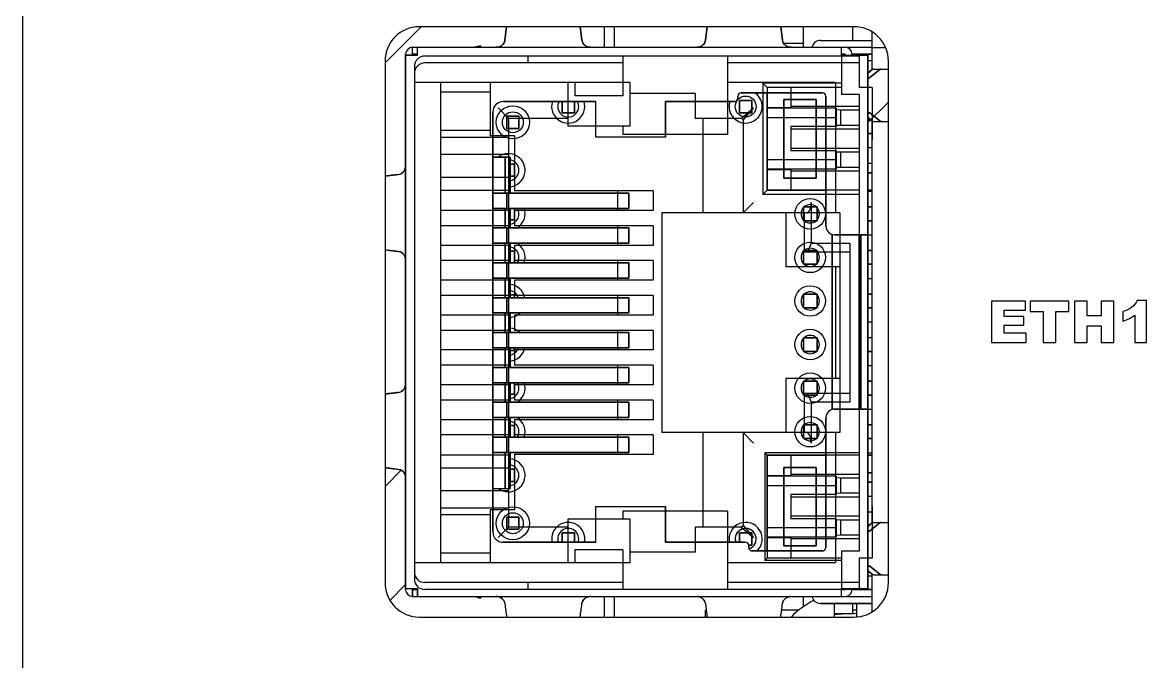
# Model space of a CAD drawing. Header units: inches. Extents: x 0 to 81, y 0 to 130.
# Drawn here: x -0.25 to 32.49, y 31.6 to 50.23 of the extents above; entities that cross this region are included whole.
import ezdxf

# ---------------------------------------------------------------- set-up
doc = ezdxf.new("R2010")
doc.units = ezdxf.units.IN
doc.header["$LTSCALE"] = 1.21
doc.header["$MEASUREMENT"] = 0
doc.layers.get('0').update_dxf_attribs({"linetype": 'CONTINUOUS'})

msp = doc.modelspace()

# ---------------------------------------------------------------- linework, layer by layer
at = {"linetype": 'Continuous'}
for p, q in [((-0.25, 117.3), (-0.25, 15)), ((10.312, 49.051), (11.363, 50.102)), ((23.974, 50.102), (11.312, 50.102)), ((13.804, 49.706), (13.853, 50.103)), ((13.853, 50.103), (13.804, 49.706)), ((15.997, 50.103), (16.046, 49.706)), ((16.046, 49.706), (15.997, 50.103)), ((16.7, 49.502), (16.7, 50.102)), ((17, 49.502), (17, 50.102)), ((19.646, 49.706), (19.695, 50.103)), ((19.695, 50.103), (19.646, 49.706)), ((21.839, 50.103), (21.888, 49.706)), ((21.888, 49.706), (21.839, 50.103)), ((22.5, 49.502), (22.5, 50.102)), ((23.94, 49.705), (23.94, 50.102)), ((24.5, 48.852), (24.5, 49.942)), ((11.115, 49.273), (11.115, 49.502)), ((11.115, 49.273), (11.115, 49.502)), ((11.115, 49.502), (23.713, 49.502)), ((11.115, 49.502), (23.713, 49.502)), ((11.262, 49.273), (11.262, 49.502)), ((11.262, 49.273), (11.262, 49.502)), ((13.09, 49.548), (12.918, 49.502)), ((12.918, 49.502), (13.09, 49.548)), ((13.09, 49.548), (13.102, 49.502)), ((13.102, 49.502), (13.09, 49.548)), ((13.747, 49.586), (13.781, 49.632)), ((13.781, 49.632), (13.747, 49.586)), ((13.788, 49.646), (13.804, 49.706)), ((13.804, 49.706), (13.788, 49.646)), ((16.046, 49.706), (16.062, 49.647)), ((16.103, 49.586), (16.069, 49.632)), ((16.07, 49.632), (16.103, 49.586)), ((19.589, 49.586), (19.623, 49.632)), ((19.623, 49.632), (19.589, 49.586)), ((19.63, 49.646), (19.646, 49.706)), ((19.646, 49.706), (19.63, 49.646)), ((21.888, 49.706), (21.904, 49.647)), ((21.945, 49.586), (21.911, 49.632)), ((21.912, 49.632), (21.945, 49.586)), ((22.5, 49.61), (21.928, 49.61)), ((22.997, 49.705), (24.5, 49.705)), ((22.997, 49.705), (24.5, 49.705)), ((23.612, 49.273), (23.612, 49.502)), ((23.612, 49.273), (23.612, 49.502)), ((23.759, 49.502), (24.5, 49.502)), ((23.759, 49.502), (24.5, 49.502)), ((24.5, 49.5), (24.88, 49.5)), ((10.912, 49.299), (10.912, 33.703)), ((10.912, 33.703), (10.912, 49.299)), ((11.262, 49.273), (10.912, 49.273)), ((10.912, 49.273), (11.262, 49.273)), ((11.262, 49.299), (11.115, 49.299)), ((11.115, 49.299), (11.262, 49.299)), ((11.222, 49.273), (11.224, 49.299)), ((11.224, 49.299), (11.222, 49.273)), ((11.23, 49.286), (11.222, 49.273)), ((24.119, 49.249), (11.47, 49.249)), ((14.467, 49.249), (14.467, 49.046)), ((17.236, 49.249), (17.236, 48.093)), ((20.284, 49.249), (20.284, 46.963)), ((23.611, 49.249), (23.611, 48.131)), ((23.713, 49.299), (23.612, 49.299)), ((23.612, 49.299), (23.713, 49.299)), ((23.612, 49.273), (24.374, 49.273)), ((23.612, 49.273), (24.374, 49.273)), ((23.713, 49.299), (23.713, 49.273)), ((23.713, 49.273), (23.713, 49.299)), ((23.917, 49.299), (23.917, 49.273)), ((23.917, 49.273), (23.917, 49.299)), ((24.5, 49.299), (23.917, 49.299)), ((23.917, 49.299), (24.5, 49.299)), ((23.94, 49.273), (23.94, 49.299)), ((24.119, 49.249), (24.119, 48.334)), ((24.374, 49.273), (24.374, 33.729)), ((24.374, 33.729), (24.374, 49.273)), ((10.312, 49.102), (10.312, 33.9)), ((11.165, 48.944), (11.165, 34.009)), ((17.236, 49.046), (11.47, 49.046)), ((24.119, 49.046), (20.284, 49.046)), ((24.5, 49.11), (24.374, 49.11)), ((24.504, 48.852), (24.374, 48.75)), ((24.374, 48.75), (24.504, 48.852)), ((24.728, 48.852), (24.432, 48.621)), ((24.432, 48.621), (24.728, 48.852)), ((24.545, 48.867), (24.96, 48.867)), ((24.545, 48.867), (24.96, 48.867)), ((24.974, 33.9), (24.974, 49.102)), ((17.439, 48.474), (11.165, 48.474)), ((11.927, 48.474), (11.927, 34.479)), ((13.375, 48.474), (13.375, 46.925)), ((15.635, 48.474), (15.635, 47.204)), ((15.839, 48.474), (15.839, 48.093)), ((17.439, 48.474), (17.439, 47.204)), ((23.433, 48.474), (20.284, 48.474)), ((21.321, 48.462), (21.321, 45.211)), ((21.321, 48.462), (21.448, 48.335)), ((23.611, 48.462), (21.321, 48.462)), ((23.433, 48.474), (23.433, 44.677)), ((24.381, 48.637), (24.377, 48.651)), ((24.393, 48.62), (24.381, 48.637)), ((24.393, 48.621), (24.432, 48.621)), ((24.406, 48.614), (24.393, 48.62)), ((24.393, 48.62), (24.406, 48.614)), ((24.412, 48.613), (24.406, 48.614)), ((24.406, 48.614), (24.412, 48.613)), ((24.432, 48.621), (24.412, 48.613)), ((24.412, 48.613), (24.419, 48.614)), ((24.419, 48.614), (24.432, 48.621)), ((13.375, 48.195), (11.927, 48.195)), ((19.344, 48.157), (17.439, 48.157)), ((19.344, 48.157), (19.344, 47.433)), ((23.055, 48.175), (20.689, 48.175)), ((20.689, 48.175), (23.055, 48.175)), ((21.448, 48.335), (21.448, 45.338)), ((23.611, 48.335), (21.448, 48.335)), ((21.448, 48.175), (21.448, 45.336)), ((21.448, 45.336), (21.448, 48.175)), ((22.134, 48.335), (22.134, 47.74)), ((24.5, 48.334), (24.119, 48.334)), ((24.5, 48.334), (24.5, 46.81)), ((16.449, 47.921), (13.752, 47.921)), ((13.752, 47.921), (16.449, 47.921)), ((15.47, 47.921), (15.47, 47.598)), ((15.47, 47.598), (15.47, 47.921)), ((15.826, 47.921), (15.826, 47.598)), ((15.826, 47.598), (15.826, 47.921)), ((17.236, 48.093), (15.839, 48.093)), ((16.449, 46.883), (16.449, 47.921)), ((16.449, 46.883), (16.449, 47.921)), ((18.481, 47.921), (18.481, 46.883)), ((18.481, 46.883), (18.481, 47.921)), ((20.489, 47.921), (18.481, 47.921)), ((18.481, 47.921), (20.489, 47.921)), ((20.589, 48.075), (20.589, 48.021)), ((20.589, 48.021), (20.589, 48.075)), ((20.639, 47.953), (20.639, 47.598)), ((20.639, 47.598), (20.639, 47.953)), ((20.995, 47.953), (20.639, 47.953)), ((20.639, 47.953), (20.995, 47.953)), ((20.995, 47.953), (20.995, 47.598)), ((20.995, 47.598), (20.995, 47.953)), ((21.928, 47.979), (21.928, 45.693)), ((21.928, 45.693), (21.928, 47.979)), ((22.868, 47.979), (21.928, 47.979)), ((21.928, 47.979), (22.868, 47.979)), ((22.868, 47.979), (22.868, 45.693)), ((22.868, 45.693), (22.868, 47.979)), ((23.155, 48.075), (23.155, 44.295)), ((23.155, 44.295), (23.155, 48.075)), ((24.119, 48.131), (23.611, 48.131)), ((24.119, 48.131), (24.119, 34.822)), ((24.374, 47.307), (24.974, 47.907)), ((13.452, 47.621), (13.452, 35.381)), ((13.452, 35.381), (13.452, 47.621)), ((13.603, 47.737), (13.908, 47.433)), ((13.908, 47.433), (13.603, 47.737)), ((13.857, 47.496), (13.857, 47.141)), ((13.857, 47.141), (13.857, 47.496)), ((14.213, 47.496), (13.857, 47.496)), ((13.857, 47.496), (14.213, 47.496)), ((14.213, 47.496), (14.213, 47.141)), ((14.213, 47.141), (14.213, 47.496)), ((15.826, 47.598), (15.47, 47.598)), ((15.47, 47.598), (15.826, 47.598)), ((20.995, 47.598), (20.639, 47.598)), ((20.639, 47.598), (20.995, 47.598)), ((20.69, 47.433), (21.046, 47.737)), ((20.741, 47.382), (21.046, 47.737)), ((20.741, 47.382), (21.046, 47.737)), ((22.134, 47.74), (21.448, 47.74)), ((23.455, 47.726), (21.448, 47.726)), ((24.119, 47.776), (22.134, 47.776)), ((23.455, 47.726), (23.455, 47.191)), ((23.582, 47.671), (23.455, 47.676)), ((23.582, 47.671), (23.582, 47.226)), ((24.119, 47.671), (23.582, 47.671)), ((24.379, 47.566), (24.377, 47.559)), ((24.393, 47.59), (24.379, 47.569)), ((24.393, 47.59), (24.406, 47.596)), ((24.406, 47.596), (24.393, 47.59)), ((24.432, 47.589), (24.393, 47.589)), ((24.406, 47.596), (24.412, 47.597)), ((24.412, 47.597), (24.406, 47.596)), ((24.412, 47.597), (24.419, 47.596)), ((24.432, 47.589), (24.412, 47.597)), ((24.419, 47.596), (24.432, 47.589)), ((24.432, 47.589), (24.728, 47.358)), ((24.728, 47.358), (24.432, 47.589)), ((13.908, 47.433), (13.908, 35.52)), ((15.635, 47.433), (13.908, 47.433)), ((17.439, 47.204), (15.635, 47.204)), ((17.236, 47.204), (17.236, 46.963)), ((20.69, 47.433), (19.344, 47.433)), ((19.572, 47.433), (19.572, 44.677)), ((20.739, 47.395), (20.734, 47.407)), ((20.741, 47.382), (20.741, 44.677)), ((23.455, 47.449), (21.448, 47.449)), ((22.134, 47.191), (22.134, 46.482)), ((23.455, 47.191), (22.134, 47.191)), ((23.582, 47.226), (23.455, 47.222)), ((24.119, 47.226), (23.582, 47.226)), ((24.374, 47.46), (24.504, 47.358)), ((24.504, 47.358), (24.374, 47.46)), ((24.374, 47.393), (24.46, 47.393)), ((24.462, 47.391), (24.374, 47.391)), ((24.5, 35.644), (24.5, 47.343)), ((24.545, 47.343), (24.96, 47.343)), ((24.545, 47.343), (24.96, 47.343)), ((13.375, 47.075), (11.927, 47.075)), ((13.908, 46.876), (11.927, 46.876)), ((14.086, 46.925), (13.375, 46.925)), ((14.213, 47.141), (13.857, 47.141)), ((13.857, 47.141), (14.213, 47.141)), ((14.086, 46.925), (14.086, 45.318)), ((18.481, 46.883), (16.449, 46.883)), ((18.481, 46.883), (16.449, 46.883)), ((20.284, 46.963), (17.236, 46.963)), ((24.119, 47.116), (22.134, 47.116)), ((24.5, 46.991), (24.374, 46.991)), ((24.374, 46.991), (24.5, 46.991)), ((24.119, 46.557), (22.134, 46.557)), ((24.5, 46.57), (24.374, 46.57)), ((13.908, 46.379), (11.927, 46.379)), ((13.959, 46.302), (13.452, 46.302)), ((13.452, 46.302), (13.959, 46.302)), ((13.812, 46.302), (13.812, 45.255)), ((13.812, 45.255), (13.812, 46.302)), ((13.959, 46.302), (13.959, 45.255)), ((13.959, 45.255), (13.959, 46.302)), ((23.455, 46.224), (21.448, 46.224)), ((23.455, 46.482), (22.134, 46.482)), ((23.455, 46.482), (23.455, 45.947)), ((23.582, 46.446), (23.455, 46.451)), ((23.582, 46.446), (23.582, 46.002)), ((24.119, 46.446), (23.582, 46.446)), ((10.782, 45.821), (10.828, 45.854)), ((10.828, 45.854), (10.782, 45.82)), ((14.086, 46.099), (13.959, 46.099)), ((13.959, 46.099), (14.086, 46.099)), ((14.086, 46.099), (14.086, 45.744)), ((14.086, 45.744), (14.086, 46.099)), ((23.455, 45.947), (21.448, 45.947)), ((22.134, 45.932), (21.448, 45.932)), ((22.134, 45.932), (22.134, 45.338)), ((24.119, 45.897), (22.134, 45.897)), ((23.582, 46.002), (23.455, 45.997)), ((24.119, 46.002), (23.582, 46.002)), ((24.374, 46.123), (24.5, 46.123)), ((24.5, 46.121), (24.374, 46.121)), ((24.5, 45.844), (24.374, 45.844)), ((24.374, 45.844), (24.5, 45.844)), ((10.305, 45.748), (10.708, 45.797)), ((10.708, 45.797), (10.767, 45.813)), ((13.908, 45.713), (11.927, 45.713)), ((14.086, 45.744), (13.959, 45.744)), ((13.959, 45.744), (14.086, 45.744)), ((22.868, 45.693), (21.928, 45.693)), ((21.928, 45.693), (22.868, 45.693)), ((13.908, 45.332), (11.927, 45.332)), ((13.857, 45.255), (13.452, 45.255)), ((13.452, 45.255), (17.415, 45.255)), ((13.857, 45.255), (13.857, 44.81)), ((13.857, 44.81), (13.857, 45.255)), ((17.415, 45.255), (13.86, 45.255)), ((18.125, 45.318), (14.086, 45.318)), ((17.083, 45.318), (17.083, 44.747)), ((17.415, 45.255), (17.415, 44.81)), ((17.415, 44.81), (17.415, 45.255)), ((18.125, 45.318), (18.125, 44.747)), ((21.448, 45.338), (21.321, 45.211)), ((24.119, 45.211), (21.321, 45.211)), ((24.119, 45.338), (21.448, 45.338)), ((23.155, 45.336), (21.448, 45.336)), ((21.448, 45.336), (23.155, 45.336)), ((24.5, 45.336), (24.374, 45.336)), ((24.374, 45.336), (24.5, 45.336)), ((24.5, 45.3), (24.374, 45.3)), ((21.046, 44.982), (20.741, 44.677)), ((20.741, 44.677), (21.046, 44.982)), ((22.724, 44.982), (22.724, 43.788)), ((13.908, 44.747), (11.927, 44.747)), ((13.857, 44.81), (13.452, 44.81)), ((13.452, 44.81), (17.415, 44.81)), ((13.812, 44.81), (13.812, 44.239)), ((13.812, 44.239), (13.812, 44.81)), ((17.415, 44.81), (13.86, 44.81)), ((13.959, 44.81), (13.959, 44.239)), ((13.959, 44.239), (13.959, 44.81)), ((14.086, 44.81), (14.086, 44.474)), ((14.086, 44.474), (14.086, 44.81)), ((14.086, 44.747), (14.086, 44.302)), ((18.125, 44.747), (14.086, 44.747)), ((18.379, 44.677), (18.379, 38.276)), ((23.56, 44.677), (18.379, 44.677)), ((21.985, 44.677), (21.985, 43.102)), ((22.497, 44.851), (22.497, 44.451)), ((22.497, 44.451), (22.497, 44.851)), ((22.897, 44.851), (22.497, 44.851)), ((22.497, 44.851), (22.897, 44.851)), ((22.519, 44.677), (22.519, 43.534)), ((22.897, 44.851), (22.897, 44.451)), ((22.897, 44.451), (22.897, 44.851)), ((23.56, 44.677), (23.56, 38.276)), ((24.374, 44.853), (24.5, 44.853)), ((24.5, 44.851), (24.374, 44.851)), ((13.908, 44.302), (11.927, 44.302)), ((13.857, 44.239), (13.452, 44.239)), ((13.452, 44.239), (17.415, 44.239)), ((13.857, 44.239), (13.857, 43.794)), ((13.857, 43.794), (13.857, 44.239)), ((17.415, 44.239), (13.86, 44.239)), ((14.086, 44.474), (13.959, 44.474)), ((13.959, 44.474), (14.086, 44.474)), ((18.125, 44.302), (14.086, 44.302)), ((17.083, 44.302), (17.083, 43.731)), ((17.415, 44.239), (17.415, 43.794)), ((17.415, 43.794), (17.415, 44.239)), ((18.125, 44.302), (18.125, 43.731)), ((22.897, 44.451), (22.497, 44.451)), ((22.497, 44.451), (22.897, 44.451)), ((24.5, 44.451), (24.374, 44.451)), ((24.374, 44.451), (24.5, 44.451)), ((23.332, 44.053), (23.332, 38.949)), ((23.332, 38.949), (23.332, 44.053)), ((24.374, 44.041), (23.409, 44.041)), ((23.409, 44.041), (24.374, 44.041)), ((24.119, 44.041), (24.119, 38.961)), ((24.119, 38.961), (24.119, 44.041)), ((24.171, 44.03), (24.119, 44.03)), ((24.171, 44.041), (24.171, 38.961)), ((24.171, 38.961), (24.171, 44.041)), ((24.5, 44.03), (24.374, 44.03)), ((10.708, 43.555), (10.305, 43.604)), ((10.767, 43.539), (10.708, 43.555)), ((10.708, 43.555), (10.767, 43.539)), ((13.908, 43.731), (11.927, 43.731)), ((13.857, 43.794), (13.452, 43.794)), ((13.452, 43.794), (17.415, 43.794)), ((13.812, 43.794), (13.812, 43.223)), ((13.812, 43.223), (13.812, 43.794)), ((17.415, 43.794), (13.86, 43.794)), ((13.959, 43.794), (13.959, 43.223)), ((13.959, 43.223), (13.959, 43.794)), ((14.086, 43.559), (13.959, 43.559)), ((13.959, 43.559), (14.086, 43.559)), ((14.086, 43.731), (14.086, 43.286)), ((18.125, 43.731), (14.086, 43.731)), ((14.086, 43.559), (14.086, 43.223)), ((14.086, 43.223), (14.086, 43.559)), ((22.497, 43.581), (22.497, 43.181)), ((22.497, 43.181), (22.497, 43.581)), ((22.897, 43.581), (22.497, 43.581)), ((22.497, 43.581), (22.897, 43.581)), ((22.724, 43.788), (22.621, 43.534)), ((23.852, 43.788), (22.724, 43.788)), ((22.897, 43.581), (22.897, 43.181)), ((22.897, 43.181), (22.897, 43.581)), ((23.852, 43.788), (23.852, 39.165)), ((24.119, 43.583), (24.171, 43.583)), ((24.171, 43.581), (24.119, 43.581)), ((24.374, 43.583), (24.5, 43.583)), ((24.5, 43.581), (24.374, 43.581)), ((10.828, 43.498), (10.781, 43.532)), ((10.782, 43.532), (10.828, 43.498)), ((13.908, 43.286), (11.927, 43.286)), ((13.857, 43.223), (13.452, 43.223)), ((13.452, 43.223), (17.415, 43.223)), ((13.857, 43.223), (13.857, 42.778)), ((13.857, 42.778), (13.857, 43.223)), ((17.415, 43.223), (13.86, 43.223)), ((18.125, 43.286), (14.086, 43.286)), ((17.083, 43.286), (17.083, 42.715)), ((17.415, 43.223), (17.415, 42.778)), ((17.415, 42.778), (17.415, 43.223)), ((18.125, 43.286), (18.125, 42.715)), ((23.852, 43.534), (22.519, 43.534)), ((23.56, 43.102), (21.985, 43.102)), ((22.897, 43.181), (22.497, 43.181)), ((22.497, 43.181), (22.897, 43.181)), ((23.433, 43.102), (23.433, 39.851)), ((24.171, 43.181), (24.119, 43.181)), ((24.119, 43.181), (24.171, 43.181)), ((24.5, 43.181), (24.374, 43.181)), ((24.374, 43.181), (24.5, 43.181)), ((13.908, 42.715), (11.927, 42.715)), ((13.857, 42.778), (13.452, 42.778)), ((13.452, 42.778), (17.415, 42.778)), ((13.812, 42.778), (13.812, 42.207)), ((13.812, 42.207), (13.812, 42.778)), ((17.415, 42.778), (13.86, 42.778)), ((13.959, 42.778), (13.959, 42.207)), ((13.959, 42.207), (13.959, 42.778)), ((14.086, 42.715), (14.086, 42.27)), ((18.125, 42.715), (14.086, 42.715)), ((24.171, 42.76), (24.119, 42.76)), ((24.5, 42.76), (24.374, 42.76)), ((13.908, 42.27), (11.927, 42.27)), ((14.086, 42.289), (13.959, 42.289)), ((13.959, 42.289), (14.086, 42.289)), ((14.086, 42.289), (14.086, 42.207)), ((14.086, 42.207), (14.086, 42.289)), ((18.125, 42.27), (14.086, 42.27)), ((17.083, 42.27), (17.083, 41.699)), ((18.125, 42.27), (18.125, 41.699)), ((22.497, 42.311), (22.497, 41.911)), ((22.497, 41.911), (22.497, 42.311)), ((22.897, 42.311), (22.497, 42.311)), ((22.497, 42.311), (22.897, 42.311)), ((22.897, 42.311), (22.897, 41.911)), ((22.897, 41.911), (22.897, 42.311)), ((24.119, 42.313), (24.171, 42.313)), ((24.171, 42.311), (24.119, 42.311)), ((24.374, 42.313), (24.5, 42.313)), ((24.5, 42.311), (24.374, 42.311)), ((13.857, 42.207), (13.452, 42.207)), ((13.452, 42.207), (17.415, 42.207)), ((13.857, 42.207), (13.857, 41.762)), ((13.857, 41.762), (13.857, 42.207)), ((17.415, 42.207), (13.86, 42.207)), ((17.415, 42.207), (17.415, 41.762)), ((17.415, 41.762), (17.415, 42.207)), ((27.974, 42.101), (27.974, 40.901)), ((28.968, 42.101), (27.974, 42.101)), ((28.968, 41.845), (28.968, 42.101)), ((29.101, 42.101), (29.101, 41.805)), ((30.228, 42.101), (29.101, 42.101)), ((30.228, 41.805), (30.228, 42.101)), ((30.398, 42.101), (30.398, 40.901)), ((30.769, 42.101), (30.398, 42.101)), ((30.769, 41.681), (30.769, 42.101)), ((31.174, 42.101), (31.174, 41.681)), ((31.546, 42.101), (31.174, 42.101)), ((31.546, 40.901), (31.546, 42.101)), ((32.494, 42.121), (32.218, 42.121)), ((32.494, 40.901), (32.494, 42.121)), ((13.908, 41.699), (11.927, 41.699)), ((13.857, 41.762), (13.452, 41.762)), ((13.452, 41.762), (17.415, 41.762)), ((13.812, 41.762), (13.812, 41.191)), ((13.812, 41.191), (13.812, 41.762)), ((17.415, 41.762), (13.86, 41.762)), ((13.959, 41.762), (13.959, 41.191)), ((13.959, 41.191), (13.959, 41.762)), ((14.086, 41.699), (14.086, 41.254)), ((18.125, 41.699), (14.086, 41.699)), ((22.897, 41.911), (22.497, 41.911)), ((22.497, 41.911), (22.897, 41.911)), ((24.171, 41.911), (24.119, 41.911)), ((24.119, 41.911), (24.171, 41.911)), ((24.5, 41.911), (24.374, 41.911)), ((24.374, 41.911), (24.5, 41.911)), ((28.346, 41.654), (28.346, 41.845)), ((28.346, 41.845), (28.968, 41.845)), ((28.923, 41.654), (28.346, 41.654)), ((28.923, 41.409), (28.923, 41.654)), ((29.101, 41.805), (29.479, 41.805)), ((29.479, 41.805), (29.479, 40.901)), ((29.85, 40.901), (29.85, 41.805)), ((29.85, 41.805), (30.228, 41.805)), ((31.174, 41.681), (30.769, 41.681)), ((31.806, 41.8), (31.806, 41.526)), ((32.157, 41.701), (32.157, 40.901)), ((24.171, 41.49), (24.119, 41.49)), ((24.5, 41.49), (24.374, 41.49)), ((28.346, 41.173), (28.346, 41.409)), ((28.346, 41.409), (28.923, 41.409)), ((30.769, 40.901), (30.769, 41.386)), ((30.769, 41.386), (31.174, 41.386)), ((31.174, 41.386), (31.174, 40.901)), ((13.908, 41.254), (11.927, 41.254)), ((13.857, 41.191), (13.452, 41.191)), ((13.452, 41.191), (17.415, 41.191)), ((13.857, 41.191), (13.857, 40.746)), ((13.857, 40.746), (13.857, 41.191)), ((17.415, 41.191), (13.86, 41.191)), ((18.125, 41.254), (14.086, 41.254)), ((17.083, 41.254), (17.083, 40.683)), ((17.415, 41.191), (17.415, 40.746)), ((17.415, 40.746), (17.415, 41.191)), ((18.125, 41.254), (18.125, 40.683)), ((22.497, 41.041), (22.497, 40.641)), ((22.497, 40.641), (22.497, 41.041)), ((22.897, 41.041), (22.497, 41.041)), ((22.497, 41.041), (22.897, 41.041)), ((22.897, 41.041), (22.897, 40.641)), ((22.897, 40.641), (22.897, 41.041)), ((24.119, 41.043), (24.171, 41.043)), ((24.171, 41.041), (24.119, 41.041)), ((24.374, 41.043), (24.5, 41.043)), ((24.5, 41.041), (24.374, 41.041)), ((28.986, 41.173), (28.346, 41.173)), ((28.986, 40.901), (28.986, 41.173)), ((13.908, 40.683), (11.927, 40.683)), ((13.857, 40.746), (13.452, 40.746)), ((13.452, 40.746), (17.415, 40.746)), ((13.812, 40.746), (13.812, 40.175)), ((13.812, 40.175), (13.812, 40.746)), ((17.415, 40.746), (13.86, 40.746)), ((13.959, 40.746), (13.959, 40.175)), ((13.959, 40.175), (13.959, 40.746)), ((14.086, 40.664), (13.959, 40.664)), ((13.959, 40.664), (14.086, 40.664)), ((14.086, 40.746), (14.086, 40.664)), ((14.086, 40.664), (14.086, 40.746)), ((14.086, 40.683), (14.086, 40.238)), ((18.125, 40.683), (14.086, 40.683)), ((22.897, 40.641), (22.497, 40.641)), ((22.497, 40.641), (22.897, 40.641)), ((24.171, 40.641), (24.119, 40.641)), ((24.119, 40.641), (24.171, 40.641)), ((24.5, 40.641), (24.374, 40.641)), ((24.374, 40.641), (24.5, 40.641)), ((27.974, 40.901), (28.986, 40.901)), ((29.479, 40.901), (29.85, 40.901)), ((30.398, 40.901), (30.769, 40.901)), ((31.174, 40.901), (31.546, 40.901)), ((32.157, 40.901), (32.494, 40.901)), ((13.908, 40.238), (11.927, 40.238)), ((13.857, 40.175), (13.452, 40.175)), ((13.452, 40.175), (17.415, 40.175)), ((13.857, 40.175), (13.857, 39.73)), ((13.857, 39.73), (13.857, 40.175)), ((17.415, 40.175), (13.86, 40.175)), ((18.125, 40.238), (14.086, 40.238)), ((17.083, 40.238), (17.083, 39.667)), ((17.415, 40.175), (17.415, 39.73)), ((17.415, 39.73), (17.415, 40.175)), ((18.125, 40.238), (18.125, 39.667)), ((24.171, 40.22), (24.119, 40.22)), ((24.5, 40.22), (24.374, 40.22)), ((13.908, 39.667), (11.927, 39.667)), ((13.857, 39.73), (13.452, 39.73)), ((13.452, 39.73), (17.415, 39.73)), ((13.812, 39.73), (13.812, 39.159)), ((13.812, 39.159), (13.812, 39.73)), ((17.415, 39.73), (13.86, 39.73)), ((13.959, 39.73), (13.959, 39.159)), ((13.959, 39.159), (13.959, 39.73)), ((14.086, 39.73), (14.086, 39.394)), ((14.086, 39.394), (14.086, 39.73)), ((14.086, 39.667), (14.086, 39.222)), ((18.125, 39.667), (14.086, 39.667)), ((21.985, 39.851), (21.985, 38.276)), ((23.56, 39.851), (21.985, 39.851)), ((22.497, 39.771), (22.497, 39.371)), ((22.497, 39.371), (22.497, 39.771)), ((22.897, 39.771), (22.497, 39.771)), ((22.497, 39.771), (22.897, 39.771)), ((22.897, 39.771), (22.897, 39.371)), ((22.897, 39.371), (22.897, 39.771)), ((24.119, 39.773), (24.171, 39.773)), ((24.171, 39.771), (24.119, 39.771)), ((24.374, 39.773), (24.5, 39.773)), ((24.5, 39.771), (24.374, 39.771)), ((10.305, 39.398), (10.708, 39.447)), ((10.708, 39.447), (10.767, 39.463)), ((10.782, 39.471), (10.828, 39.504)), ((10.828, 39.504), (10.782, 39.47)), ((14.086, 39.394), (13.959, 39.394)), ((13.959, 39.394), (14.086, 39.394)), ((22.897, 39.371), (22.497, 39.371)), ((22.497, 39.371), (22.897, 39.371)), ((22.519, 39.419), (22.519, 38.276)), ((23.852, 39.419), (22.519, 39.419)), ((22.621, 39.419), (22.724, 39.165)), ((24.171, 39.371), (24.119, 39.371)), ((24.119, 39.371), (24.171, 39.371)), ((24.5, 39.371), (24.374, 39.371)), ((24.374, 39.371), (24.5, 39.371)), ((13.908, 39.222), (11.927, 39.222)), ((13.857, 39.159), (13.452, 39.159)), ((13.452, 39.159), (17.415, 39.159)), ((13.857, 39.159), (13.857, 38.714)), ((13.857, 38.714), (13.857, 39.159)), ((17.415, 39.159), (13.86, 39.159)), ((18.125, 39.222), (14.086, 39.222)), ((17.083, 39.222), (17.083, 38.651)), ((17.415, 39.159), (17.415, 38.714)), ((17.415, 38.714), (17.415, 39.159)), ((18.125, 39.222), (18.125, 38.651)), ((22.724, 39.165), (22.724, 37.971)), ((23.852, 39.165), (22.724, 39.165)), ((13.908, 38.651), (11.927, 38.651)), ((13.857, 38.714), (13.452, 38.714)), ((13.452, 38.714), (17.415, 38.714)), ((13.812, 38.714), (13.812, 38.143)), ((13.812, 38.143), (13.812, 38.714)), ((17.415, 38.714), (13.86, 38.714)), ((13.959, 38.714), (13.959, 38.143)), ((13.959, 38.143), (13.959, 38.714)), ((14.086, 38.651), (14.086, 38.206)), ((18.125, 38.651), (14.086, 38.651)), ((23.155, 38.707), (23.155, 34.927)), ((23.155, 34.927), (23.155, 38.707)), ((24.374, 38.961), (23.409, 38.961)), ((23.409, 38.961), (24.374, 38.961)), ((24.5, 38.95), (24.374, 38.95)), ((14.086, 38.479), (13.959, 38.479)), ((13.959, 38.479), (14.086, 38.479)), ((14.086, 38.479), (14.086, 38.143)), ((14.086, 38.143), (14.086, 38.479)), ((22.497, 38.501), (22.497, 38.101)), ((22.497, 38.101), (22.497, 38.501)), ((22.897, 38.501), (22.497, 38.501)), ((22.497, 38.501), (22.897, 38.501)), ((22.897, 38.501), (22.897, 38.101)), ((22.897, 38.101), (22.897, 38.501)), ((24.374, 38.503), (24.5, 38.503)), ((24.5, 38.501), (24.374, 38.501)), ((13.908, 38.206), (11.927, 38.206)), ((13.857, 38.143), (13.452, 38.143)), ((13.452, 38.143), (17.415, 38.143)), ((13.857, 38.143), (13.857, 37.698)), ((13.857, 37.698), (13.857, 38.143)), ((17.415, 38.143), (13.86, 38.143)), ((18.125, 38.206), (14.086, 38.206)), ((17.083, 38.206), (17.083, 37.635)), ((17.415, 38.143), (17.415, 37.698)), ((17.415, 37.698), (17.415, 38.143)), ((18.125, 38.206), (18.125, 37.635)), ((23.56, 38.276), (18.379, 38.276)), ((19.572, 38.276), (19.572, 35.52)), ((20.741, 38.276), (20.741, 35.571)), ((21.046, 37.971), (20.741, 38.276)), ((20.741, 38.276), (21.046, 37.971)), ((22.897, 38.101), (22.497, 38.101)), ((22.497, 38.101), (22.897, 38.101)), ((23.433, 38.276), (23.433, 34.479)), ((24.5, 38.101), (24.374, 38.101)), ((24.374, 38.101), (24.5, 38.101)), ((13.857, 37.698), (13.452, 37.698)), ((13.452, 37.698), (17.415, 37.698)), ((13.812, 37.698), (13.812, 36.65)), ((13.812, 36.65), (13.812, 37.698)), ((17.415, 37.698), (13.86, 37.698)), ((13.959, 37.698), (13.959, 36.65)), ((13.959, 36.65), (13.959, 37.698)), ((21.375, 37.688), (21.375, 34.544)), ((21.375, 37.688), (21.448, 37.615)), ((24.119, 37.688), (21.375, 37.688)), ((24.5, 37.68), (24.374, 37.68)), ((13.908, 37.62), (11.927, 37.62)), ((14.086, 37.635), (14.086, 36.028)), ((18.125, 37.635), (14.086, 37.635)), ((21.448, 37.616), (21.448, 34.827)), ((21.448, 34.827), (21.448, 37.616)), ((23.155, 37.616), (21.448, 37.616)), ((21.448, 37.616), (23.155, 37.616)), ((21.448, 37.615), (21.448, 34.618)), ((24.119, 37.615), (21.448, 37.615)), ((22.134, 37.615), (22.134, 37.02)), ((24.5, 37.616), (24.374, 37.616)), ((24.374, 37.616), (24.5, 37.616)), ((10.708, 37.205), (10.305, 37.254)), ((10.312, 36.707), (10.784, 37.179)), ((10.767, 37.189), (10.708, 37.205)), ((10.708, 37.205), (10.767, 37.189)), ((10.828, 37.148), (10.781, 37.182)), ((10.782, 37.182), (10.828, 37.148)), ((13.908, 37.239), (11.927, 37.239)), ((14.086, 37.209), (13.959, 37.209)), ((13.959, 37.209), (14.086, 37.209)), ((14.086, 37.209), (14.086, 36.854)), ((14.086, 36.854), (14.086, 37.209)), ((22.134, 37.02), (21.448, 37.02)), ((23.455, 37.006), (21.448, 37.006)), ((21.928, 37.259), (21.928, 34.973)), ((21.928, 34.973), (21.928, 37.259)), ((22.868, 37.259), (21.928, 37.259)), ((21.928, 37.259), (22.868, 37.259)), ((24.119, 37.056), (22.134, 37.056)), ((22.868, 37.259), (22.868, 34.973)), ((22.868, 34.973), (22.868, 37.259)), ((23.455, 37.006), (23.455, 36.471)), ((24.5, 37.108), (24.374, 37.108)), ((24.374, 37.108), (24.5, 37.108)), ((14.086, 36.854), (13.959, 36.854)), ((13.959, 36.854), (14.086, 36.854)), ((23.455, 36.729), (21.448, 36.729)), ((23.582, 36.951), (23.455, 36.956)), ((23.582, 36.951), (23.582, 36.506)), ((24.119, 36.951), (23.582, 36.951)), ((24.5, 36.831), (24.374, 36.831)), ((24.374, 36.831), (24.5, 36.831)), ((13.908, 36.574), (11.927, 36.574)), ((13.452, 36.65), (13.959, 36.65)), ((13.452, 36.65), (13.959, 36.65)), ((22.134, 36.471), (22.134, 35.762)), ((23.455, 36.471), (22.134, 36.471)), ((24.119, 36.396), (22.134, 36.396)), ((23.582, 36.506), (23.455, 36.502)), ((24.119, 36.506), (23.582, 36.506)), ((24.5, 36.41), (24.374, 36.41)), ((13.908, 36.077), (11.927, 36.077)), ((13.375, 36.028), (13.375, 34.479)), ((14.086, 36.028), (13.375, 36.028)), ((16.449, 35.081), (16.449, 36.119)), ((16.449, 35.081), (16.449, 36.119)), ((16.449, 36.119), (18.481, 36.119)), ((16.449, 36.119), (18.481, 36.119)), ((18.481, 36.119), (18.481, 35.081)), ((18.481, 35.081), (18.481, 36.119)), ((24.5, 36.142), (24.5, 34.618)), ((13.375, 35.878), (11.927, 35.878)), ((13.857, 35.812), (13.857, 35.457)), ((13.857, 35.457), (13.857, 35.812)), ((14.213, 35.812), (13.857, 35.812)), ((13.857, 35.812), (14.213, 35.812)), ((14.213, 35.812), (14.213, 35.457)), ((14.213, 35.457), (14.213, 35.812)), ((15.635, 35.749), (15.635, 34.479)), ((17.439, 35.749), (15.635, 35.749)), ((17.236, 35.99), (17.236, 35.749)), ((20.284, 35.99), (17.236, 35.99)), ((17.439, 35.749), (17.439, 34.479)), ((20.284, 35.99), (20.284, 33.704)), ((24.119, 35.837), (22.134, 35.837)), ((23.455, 35.762), (22.134, 35.762)), ((23.455, 35.762), (23.455, 35.227)), ((23.582, 35.726), (23.455, 35.731)), ((23.582, 35.726), (23.582, 35.282)), ((24.119, 35.726), (23.582, 35.726)), ((24.374, 35.963), (24.5, 35.963)), ((24.5, 35.961), (24.374, 35.961)), ((13.603, 35.215), (13.908, 35.52)), ((13.908, 35.52), (13.603, 35.215)), ((14.213, 35.457), (13.857, 35.457)), ((13.857, 35.457), (14.213, 35.457)), ((15.635, 35.52), (13.908, 35.52)), ((19.344, 35.52), (19.344, 34.796)), ((20.69, 35.52), (19.344, 35.52)), ((20.69, 35.52), (21.046, 35.215)), ((20.69, 35.52), (21.046, 35.215)), ((20.703, 35.522), (20.715, 35.527)), ((20.741, 35.571), (21.046, 35.215)), ((23.455, 35.504), (21.448, 35.504)), ((24.374, 35.542), (24.504, 35.644)), ((24.504, 35.644), (24.374, 35.542)), ((24.399, 35.561), (24.374, 35.561)), ((24.374, 35.561), (24.399, 35.561)), ((24.381, 35.429), (24.377, 35.443)), ((24.393, 35.412), (24.381, 35.429)), ((24.393, 35.413), (24.432, 35.413)), ((24.406, 35.406), (24.393, 35.412)), ((24.393, 35.412), (24.406, 35.406)), ((24.412, 35.405), (24.406, 35.406)), ((24.406, 35.406), (24.412, 35.405)), ((24.432, 35.413), (24.412, 35.405)), ((24.412, 35.405), (24.419, 35.406)), ((24.419, 35.406), (24.432, 35.413)), ((24.728, 35.644), (24.432, 35.413)), ((24.432, 35.413), (24.728, 35.644)), ((24.545, 35.659), (24.96, 35.659)), ((24.545, 35.659), (24.96, 35.659)), ((16.449, 35.081), (13.752, 35.081)), ((13.752, 35.081), (16.449, 35.081)), ((15.47, 35.355), (15.47, 35.081)), ((15.47, 35.081), (15.47, 35.355)), ((15.826, 35.355), (15.47, 35.355)), ((15.47, 35.355), (15.826, 35.355)), ((15.826, 35.355), (15.826, 35.081)), ((15.826, 35.081), (15.826, 35.355)), ((20.805, 35.081), (18.481, 35.081)), ((18.481, 35.081), (20.805, 35.081)), ((20.639, 35.355), (20.639, 35.081)), ((20.639, 35.081), (20.639, 35.355)), ((20.995, 35.355), (20.639, 35.355)), ((20.639, 35.355), (20.995, 35.355)), ((20.995, 35.355), (20.995, 34.999)), ((20.995, 34.999), (20.995, 35.355)), ((23.455, 35.227), (21.448, 35.227)), ((22.134, 35.212), (21.448, 35.212)), ((22.134, 35.212), (22.134, 34.618)), ((24.119, 35.177), (22.134, 35.177)), ((23.582, 35.282), (23.455, 35.277)), ((24.119, 35.282), (23.582, 35.282)), ((13.375, 34.758), (11.927, 34.758)), ((15.839, 34.86), (15.839, 34.479)), ((17.236, 34.86), (15.839, 34.86)), ((17.236, 34.86), (17.236, 33.704)), ((19.344, 34.796), (17.439, 34.796)), ((20.995, 34.999), (20.905, 34.999)), ((20.905, 34.999), (20.995, 34.999)), ((20.905, 34.981), (20.905, 34.927)), ((20.905, 34.927), (20.905, 34.981)), ((23.055, 34.827), (21.005, 34.827)), ((21.005, 34.827), (23.055, 34.827)), ((22.868, 34.973), (21.928, 34.973)), ((21.928, 34.973), (22.868, 34.973)), ((23.611, 34.822), (23.611, 33.704)), ((24.119, 34.822), (23.611, 34.822)), ((17.439, 34.479), (11.165, 34.479)), ((23.433, 34.479), (20.284, 34.479)), ((21.448, 34.618), (21.375, 34.544)), ((23.611, 34.544), (21.375, 34.544)), ((23.611, 34.618), (21.448, 34.618)), ((24.119, 34.618), (24.119, 33.704)), ((24.5, 34.618), (24.119, 34.618)), ((24.393, 34.382), (24.379, 34.361)), ((24.393, 34.382), (24.406, 34.388)), ((24.406, 34.388), (24.393, 34.382)), ((24.432, 34.381), (24.393, 34.381)), ((24.406, 34.388), (24.412, 34.389)), ((24.412, 34.389), (24.406, 34.388)), ((24.412, 34.389), (24.419, 34.388)), ((24.432, 34.381), (24.412, 34.389)), ((24.419, 34.388), (24.432, 34.381)), ((24.432, 34.381), (24.728, 34.15)), ((24.728, 34.15), (24.432, 34.381)), ((24.504, 34.15), (24.374, 34.252)), ((24.374, 34.252), (24.504, 34.15)), ((24.374, 34.1), (24.5, 34.1)), ((24.379, 34.358), (24.377, 34.351)), ((24.5, 33.06), (24.5, 34.135)), ((24.545, 34.135), (24.96, 34.135)), ((24.545, 34.135), (24.96, 34.135)), ((10.454, 33.387), (10.912, 33.845)), ((10.912, 33.729), (11.262, 33.729)), ((10.912, 33.729), (11.262, 33.729)), ((11.115, 33.729), (11.115, 33.5)), ((11.115, 33.5), (11.115, 33.729)), ((11.224, 33.701), (11.222, 33.729)), ((11.222, 33.729), (11.224, 33.701)), ((11.23, 33.716), (11.222, 33.729)), ((11.262, 33.729), (11.262, 33.5)), ((11.262, 33.5), (11.262, 33.729)), ((17.236, 33.907), (11.47, 33.907)), ((14.467, 33.907), (14.467, 33.704)), ((24.119, 33.907), (20.284, 33.907)), ((23.612, 33.5), (23.612, 33.729)), ((23.612, 33.5), (23.612, 33.729)), ((23.612, 33.729), (24.374, 33.729)), ((23.612, 33.729), (24.374, 33.729)), ((23.713, 33.729), (23.713, 33.703)), ((23.713, 33.703), (23.713, 33.729)), ((23.917, 33.729), (23.917, 33.703)), ((23.917, 33.703), (23.917, 33.729)), ((23.94, 33.703), (23.94, 33.729)), ((24.05, 33.729), (24.05, 33.703)), ((11.262, 33.703), (11.115, 33.703)), ((11.115, 33.703), (11.262, 33.703)), ((11.115, 33.5), (23.713, 33.5)), ((11.115, 33.5), (23.713, 33.5)), ((24.119, 33.704), (11.47, 33.704)), ((13.09, 33.454), (12.918, 33.5)), ((12.918, 33.5), (13.09, 33.454)), ((13.102, 33.5), (13.09, 33.454)), ((13.09, 33.454), (13.102, 33.5)), ((13.78, 33.37), (13.747, 33.416)), ((13.747, 33.416), (13.781, 33.37)), ((16.103, 33.416), (16.069, 33.37)), ((16.069, 33.37), (16.103, 33.416)), ((16.7, 32.9), (16.7, 33.5)), ((17, 32.9), (17, 33.5)), ((19.622, 33.37), (19.589, 33.416)), ((19.589, 33.416), (19.623, 33.37)), ((21.945, 33.416), (21.911, 33.37)), ((21.911, 33.37), (21.945, 33.416)), ((22.5, 33.198), (22.5, 33.5)), ((23.713, 33.703), (23.612, 33.703)), ((23.612, 33.703), (23.713, 33.703)), ((23.759, 33.5), (24.5, 33.5)), ((23.759, 33.5), (24.5, 33.5)), ((24.5, 33.703), (23.917, 33.703)), ((23.917, 33.703), (24.5, 33.703)), ((13.804, 33.296), (13.788, 33.355)), ((16.062, 33.356), (16.046, 33.296)), ((16.046, 33.296), (16.062, 33.356)), ((19.646, 33.296), (19.63, 33.355)), ((19.65, 32.9), (19.65, 33.1)), ((19.67, 33.1), (19.65, 33.1)), ((22.367, 33.1), (21.864, 33.1)), ((21.904, 33.356), (21.888, 33.296)), ((21.888, 33.296), (21.904, 33.356)), ((24.5, 33.297), (22.997, 33.297)), ((22.997, 33.297), (24.5, 33.297)), ((23.4, 32.9), (23.4, 33.297)), ((23.94, 32.998), (23.94, 33.297)), ((24.05, 33.1), (23.94, 33.1)), ((24.05, 33.297), (24.05, 32.912)), ((11.312, 32.9), (23.974, 32.9))]:
    msp.add_line(p, q, dxfattribs=at)
for points in [[(20.741, 47.382), (20.739, 47.395), (20.734, 47.407), (20.726, 47.418), (20.715, 47.426), (20.703, 47.431), (20.69, 47.433)], [(20.715, 47.426), (20.703, 47.431), (20.69, 47.433)], [(20.69, 35.52), (20.703, 35.522), (20.715, 35.527), (20.726, 35.535), (20.734, 35.546), (20.739, 35.558), (20.741, 35.571)], [(20.734, 35.546), (20.739, 35.558), (20.741, 35.571)]]:
    msp.add_lwpolyline(points, dxfattribs=at)
for centre, radius in [((20.817, 47.776), 0.305), ((20.817, 47.776), 0.305), ((14.035, 47.318), 0.483), ((14.035, 47.318), 0.483), ((14.035, 47.318), 0.305), ((14.035, 47.318), 0.305), ((22.697, 44.651), 0.445), ((22.697, 44.651), 0.445), ((22.697, 43.381), 0.445), ((22.697, 43.381), 0.445), ((22.697, 42.111), 0.445), ((22.697, 42.111), 0.445), ((22.697, 40.841), 0.445), ((22.697, 40.841), 0.445), ((22.697, 39.571), 0.445), ((22.697, 39.571), 0.445), ((22.697, 38.301), 0.445), ((22.697, 38.301), 0.445), ((14.035, 35.634), 0.483), ((14.035, 35.634), 0.483), ((14.035, 35.634), 0.305), ((14.035, 35.634), 0.305)]:
    msp.add_circle(centre, radius, dxfattribs=at)
for centre, radius, start, end in [((11.312, 49.102), 1, 90, 180), ((23.974, 49.102), 1, 0, 90), ((11.115, 49.299), 0.203, 90, 180), ((11.115, 49.299), 0.203, 90, 180), ((13.564, 49.756), 0.25, 313.88, 316.9938), ((13.569, 49.755), 0.245, 313.1881, 316.3803), ((13.593, 49.735), 0.214, 331.1688, 335.4065), ((13.604, 49.729), 0.202, 331.3432, 335.8283), ((16.241, 49.726), 0.196, 186.0261, 204.0565), ((16.257, 49.735), 0.214, 204.5311, 208.9275), ((16.245, 49.728), 0.201, 204.0528, 208.7463), ((16.286, 49.756), 0.249, 222.9308, 226.0956), ((16.28, 49.754), 0.244, 223.6192, 226.8737), ((19.406, 49.756), 0.25, 313.88, 316.9938), ((19.411, 49.755), 0.245, 313.1881, 316.3803), ((19.435, 49.735), 0.214, 331.1688, 335.4065), ((19.446, 49.729), 0.202, 331.3432, 335.8283), ((22.083, 49.726), 0.196, 186.0261, 204.0565), ((22.099, 49.735), 0.214, 204.5311, 208.9275), ((22.087, 49.728), 0.201, 204.0528, 208.7463), ((22.128, 49.756), 0.249, 222.9308, 226.0956), ((22.122, 49.754), 0.244, 223.6192, 226.8737), ((22.997, 49.451), 0.254, 90, 168.4628), ((22.997, 49.451), 0.254, 90, 168.463), ((23.713, 49.299), 0.203, 0, 90), ((23.713, 49.299), 0.203, 0, 90), ((11.47, 48.944), 0.305, 90, 180), ((11.47, 48.741), 0.305, 90, 180), ((20.817, 47.776), 0.483, 162.2869, 56.0752), ((20.817, 47.776), 0.483, 162.2779, 56.0407), ((20.689, 48.075), 0.1, 90, 180), ((20.689, 48.075), 0.1, 90, 180), ((23.055, 48.075), 0.1, 0, 90), ((23.055, 48.075), 0.1, 0, 90), ((13.752, 47.621), 0.3, 90, 180), ((13.752, 47.621), 0.3, 90, 180), ((15.648, 47.776), 0.483, 162.3181, 17.6908), ((15.648, 47.776), 0.483, 162.3092, 17.6819), ((15.648, 47.776), 0.305, 151.1867, 28.7971), ((15.648, 47.776), 0.305, 151.2029, 28.8133), ((20.489, 48.021), 0.1, 270, 0), ((20.489, 48.021), 0.1, 270, 0), ((24.451, 47.547), 0.075, 163.2897, 165.508), ((20.69, 47.382), 0.0508, 0, 90), ((13.908, 45.921), 0.483, 276.1981, 127.2831), ((13.908, 45.921), 0.483, 276.2062, 127.27), ((13.908, 45.921), 0.305, 279.8361, 80.1717), ((13.908, 45.921), 0.305, 279.8283, 80.1639), ((10.658, 46.037), 0.249, 312.9308, 316.0956), ((10.659, 46.031), 0.244, 313.6192, 316.8737), ((10.687, 45.992), 0.196, 276.0261, 294.0565), ((10.678, 46.008), 0.214, 294.5312, 298.9278), ((10.685, 45.996), 0.201, 294.0528, 298.7463), ((22.697, 44.651), 0.267, 48.5823, 131.4177), ((22.697, 44.651), 0.267, 48.5823, 131.4177), ((13.908, 44.651), 0.305, 279.8283, 31.7077), ((13.908, 44.651), 0.305, 279.8361, 31.6795), ((13.908, 44.651), 0.483, 300.7439, 19.3916), ((13.908, 44.651), 0.483, 300.8015, 19.3769), ((22.697, 44.651), 0.267, 138.5823, 221.4177), ((22.697, 44.651), 0.267, 138.5823, 221.4177), ((22.697, 44.651), 0.267, 318.5823, 41.4177), ((22.697, 44.651), 0.267, 318.5823, 41.4177), ((22.697, 44.651), 0.267, 228.5823, 311.4177), ((22.697, 44.651), 0.267, 228.5823, 311.4177), ((23.409, 44.295), 0.254, 180, 270), ((23.409, 44.295), 0.254, 180, 270), ((13.908, 43.381), 0.305, 328.2923, 80.1717), ((13.908, 43.381), 0.305, 328.3206, 80.1639), ((13.908, 43.381), 0.483, 340.6231, 59.1985), ((13.908, 43.381), 0.483, 340.6084, 59.2562), ((22.697, 43.381), 0.267, 138.5823, 221.4177), ((22.697, 43.381), 0.267, 138.5823, 221.4177), ((22.697, 43.381), 0.267, 48.5823, 131.4177), ((22.697, 43.381), 0.267, 48.5823, 131.4177), ((22.697, 43.381), 0.267, 318.5823, 41.4177), ((22.697, 43.381), 0.267, 318.5823, 41.4177), ((10.678, 43.344), 0.214, 61.1682, 65.4061), ((10.685, 43.355), 0.202, 61.3432, 65.8283), ((10.658, 43.315), 0.25, 43.88, 46.9938), ((10.659, 43.32), 0.245, 43.1881, 46.3803), ((22.697, 43.381), 0.267, 228.5823, 311.4177), ((22.697, 43.381), 0.267, 228.5823, 311.4177), ((13.908, 42.111), 0.483, 11.4545, 83.7938), ((13.908, 42.111), 0.483, 11.4621, 83.8019), ((13.908, 42.111), 0.305, 18.2366, 80.1717), ((13.908, 42.111), 0.305, 18.2111, 80.1639), ((22.697, 42.111), 0.267, 138.5823, 221.4177), ((22.697, 42.111), 0.267, 138.5823, 221.4177), ((22.697, 42.111), 0.267, 48.5823, 131.4177), ((22.697, 42.111), 0.267, 48.5823, 131.4177), ((22.697, 42.111), 0.267, 318.5823, 41.4177), ((22.697, 42.111), 0.267, 318.5823, 41.4177), ((13.908, 42.111), 0.483, 276.1981, 313.0574), ((13.908, 42.111), 0.483, 276.2062, 313.0766), ((22.697, 42.111), 0.267, 228.5823, 311.4177), ((22.697, 42.111), 0.267, 228.5823, 311.4177), ((13.908, 40.841), 0.483, 46.9234, 83.7938), ((13.908, 40.841), 0.483, 46.9426, 83.8019), ((22.697, 40.841), 0.267, 138.5823, 221.4177), ((22.697, 40.841), 0.267, 138.5823, 221.4177), ((22.697, 40.841), 0.267, 48.5823, 131.4177), ((22.697, 40.841), 0.267, 48.5823, 131.4177), ((22.697, 40.841), 0.267, 318.5823, 41.4177), ((22.697, 40.841), 0.267, 318.5823, 41.4177), ((13.908, 40.841), 0.483, 276.2062, 348.5455), ((13.908, 40.841), 0.305, 279.8361, 341.7889), ((13.908, 40.841), 0.305, 279.8283, 341.7634), ((13.908, 40.841), 0.483, 276.1981, 348.5379), ((22.697, 40.841), 0.267, 228.5823, 311.4177), ((22.697, 40.841), 0.267, 228.5823, 311.4177), ((13.908, 39.571), 0.305, 279.8283, 31.7077), ((13.908, 39.571), 0.305, 279.8361, 31.6795), ((13.908, 39.571), 0.483, 300.7439, 19.3916), ((13.908, 39.571), 0.483, 300.8015, 19.3769), ((22.697, 39.571), 0.267, 138.5823, 221.4177), ((22.697, 39.571), 0.267, 138.5823, 221.4177), ((22.697, 39.571), 0.267, 48.5823, 131.4177), ((22.697, 39.571), 0.267, 48.5823, 131.4177), ((22.697, 39.571), 0.267, 318.5823, 41.4177), ((22.697, 39.571), 0.267, 318.5823, 41.4177), ((10.687, 39.642), 0.196, 276.0261, 294.0565), ((10.678, 39.658), 0.214, 294.5312, 298.9278), ((10.685, 39.646), 0.201, 294.0528, 298.7463), ((10.658, 39.687), 0.249, 312.9308, 316.0956), ((10.659, 39.681), 0.244, 313.6192, 316.8737), ((22.697, 39.571), 0.267, 228.5823, 311.4177), ((22.697, 39.571), 0.267, 228.5823, 311.4177), ((13.908, 38.301), 0.483, 340.6231, 59.1985), ((13.908, 38.301), 0.483, 340.6084, 59.2562), ((23.409, 38.707), 0.254, 90, 180), ((23.409, 38.707), 0.254, 90, 180), ((13.908, 38.301), 0.305, 328.2923, 80.1717), ((13.908, 38.301), 0.305, 328.3206, 80.1639), ((22.697, 38.301), 0.267, 138.5823, 221.4177), ((22.697, 38.301), 0.267, 138.5823, 221.4177), ((22.697, 38.301), 0.267, 48.5823, 131.4177), ((22.697, 38.301), 0.267, 48.5823, 131.4177), ((22.697, 38.301), 0.267, 318.5823, 41.4177), ((22.697, 38.301), 0.267, 318.5823, 41.4177), ((22.697, 38.301), 0.267, 228.5823, 311.4177), ((22.697, 38.301), 0.267, 228.5823, 311.4177), ((13.908, 37.031), 0.483, 232.73, 83.7938), ((13.908, 37.031), 0.483, 232.7169, 83.8019), ((13.908, 37.031), 0.305, 279.8361, 80.1717), ((13.908, 37.031), 0.305, 279.8283, 80.1639), ((10.678, 36.994), 0.214, 61.1682, 65.4061), ((10.685, 37.005), 0.202, 61.3432, 65.8283), ((10.658, 36.965), 0.25, 43.88, 46.9938), ((10.659, 36.97), 0.245, 43.1881, 46.3803), ((13.752, 35.381), 0.3, 180, 270), ((13.752, 35.381), 0.3, 180, 270), ((15.648, 35.177), 0.483, 348.4511, 191.5415), ((15.648, 35.177), 0.483, 348.4585, 191.5489), ((15.648, 35.177), 0.305, 341.6422, 198.3828), ((15.648, 35.177), 0.305, 341.6172, 198.3578), ((20.817, 35.177), 0.483, 312.8848, 191.5725), ((20.817, 35.177), 0.483, 312.903, 191.5799), ((20.817, 35.177), 0.305, 287.9598, 198.4351), ((20.817, 35.177), 0.305, 290.3176, 198.4102), ((20.69, 35.571), 0.0508, 270, 0), ((20.805, 34.981), 0.1, 0, 90), ((20.805, 34.981), 0.1, 0, 90), ((21.005, 34.927), 0.1, 180, 270), ((21.005, 34.927), 0.1, 180, 270), ((23.055, 34.927), 0.1, 270, 0), ((23.055, 34.927), 0.1, 270, 0), ((11.47, 34.212), 0.305, 180, 270), ((24.451, 34.339), 0.075, 163.2897, 165.508), ((11.312, 33.9), 1, 180, 270), ((11.47, 34.009), 0.305, 180, 270), ((23.974, 33.9), 1, 270, 0), ((11.115, 33.703), 0.203, 180, 270), ((11.115, 33.703), 0.203, 180, 270), ((13.564, 33.246), 0.249, 42.9308, 46.0956), ((13.57, 33.248), 0.244, 43.6192, 46.8737), ((16.286, 33.246), 0.25, 133.88, 136.9938), ((16.281, 33.247), 0.245, 133.1881, 136.3803), ((19.406, 33.246), 0.249, 42.9308, 46.0956), ((19.412, 33.248), 0.244, 43.6192, 46.8737), ((22.128, 33.246), 0.25, 133.88, 136.9938), ((22.123, 33.247), 0.245, 133.1881, 136.3803), ((22.997, 33.551), 0.254, 191.5372, 270), ((22.997, 33.551), 0.254, 191.537, 270), ((23.713, 33.703), 0.203, 270, 360), ((23.713, 33.703), 0.203, 270, 360), ((13.593, 33.267), 0.214, 24.5307, 28.927), ((13.605, 33.274), 0.201, 24.0528, 28.7463), ((13.609, 33.276), 0.196, 6.0261, 24.0565), ((16.257, 33.267), 0.214, 151.169, 155.4066), ((16.246, 33.273), 0.202, 151.3432, 155.8283), ((19.435, 33.267), 0.214, 24.5307, 28.927), ((19.447, 33.274), 0.201, 24.0528, 28.7463), ((19.451, 33.276), 0.196, 6.0261, 24.0565), ((22.099, 33.267), 0.214, 151.169, 155.4066), ((22.088, 33.273), 0.202, 151.3432, 155.8283), ((23.962, 31.1), 2.563, 116.7619, 135.3716)]:
    msp.add_arc(centre, radius, start, end, dxfattribs=at)
for centre, major_axis, ratio, start_param, end_param in [((24.545, 48.613), (0, 0.254), 0.466308, 0, 0.349066), ((24.545, 48.613), (0, 0.254), 0.466308, 0, 0.349066), ((24.545, 47.597), (0, 0.254), 0.466308, -3.490659, -3.141593), ((24.545, 47.597), (0, 0.254), 0.466308, -3.490659, -3.141593), ((14.566, 45.518), (5.004, 0), 0.087489, 2.451113, 2.589545), ((22.601, 44.982), (0, 0.305), 0.404026, -3.141593, -1.570796), ((14.566, 43.834), (5.004, 0), 0.087489, -2.589545, -2.451113), ((14.566, 39.168), (5.004, 0), 0.087489, 2.451113, 2.589545), ((22.601, 37.971), (0, 0.305), 0.404026, -1.570796, 0), ((14.566, 37.484), (5.004, 0), 0.087489, -2.589545, -2.451113), ((24.545, 35.405), (0, 0.254), 0.466308, 0, 0.349066), ((24.545, 35.405), (0, 0.254), 0.466308, 0, 0.349066), ((24.545, 34.389), (0, 0.254), 0.466308, -3.490659, -3.141593), ((24.545, 34.389), (0, 0.254), 0.466308, -3.490659, -3.141593), ((14.083, 37.154), (0, 5.004), 0.087489, -3.832073, -3.696002), ((14.083, 37.154), (0, 5.004), 0.087489, -3.832073, -3.696002), ((15.767, 37.154), (0, 5.004), 0.087489, -2.587183, -2.451113), ((15.767, 37.154), (0, 5.004), 0.087489, -2.587184, -2.451113), ((19.925, 37.154), (0, 5.004), 0.087489, -3.832073, -3.696002), ((19.925, 37.154), (0, 5.004), 0.087489, -3.832073, -3.696002), ((21.609, 37.154), (0, 5.004), 0.087489, -2.587183, -2.451113), ((21.609, 37.154), (0, 5.004), 0.087489, -2.587184, -2.451113), ((23.4, 31.1), (3.742, 0), 0.507692, 1.483837, 1.570796), ((24.05, 31.1), (3.742, 0), 0.507692, 7.853982, 8.028551)]:
    msp.add_ellipse(centre, major_axis=major_axis, ratio=ratio, start_param=start_param, end_param=end_param, dxfattribs=at)
for points, knots in [([(13.551, 49.502), (13.587, 49.502), (13.656, 49.516), (13.714, 49.554), (13.737, 49.576)], [0, 0, 0, 0, 0.53169, 1, 1, 1, 1]), ([(13.737, 49.576), (13.714, 49.554), (13.656, 49.517), (13.587, 49.502), (13.551, 49.502)], [0, 0, 0, 0, 0.469067, 1, 1, 1, 1]), ([(16.113, 49.576), (16.136, 49.554), (16.194, 49.516), (16.263, 49.502), (16.299, 49.502)], [0, 0, 0, 0, 0.468285, 1, 1, 1, 1]), ([(16.299, 49.502), (16.263, 49.502), (16.194, 49.517), (16.136, 49.554), (16.113, 49.576)], [0, 0, 0, 0, 0.530861, 1, 1, 1, 1]), ([(19.393, 49.502), (19.429, 49.502), (19.498, 49.516), (19.556, 49.554), (19.579, 49.576)], [0, 0, 0, 0, 0.53169, 1, 1, 1, 1]), ([(19.579, 49.576), (19.556, 49.554), (19.498, 49.517), (19.429, 49.502), (19.393, 49.502)], [0, 0, 0, 0, 0.469067, 1, 1, 1, 1]), ([(21.955, 49.576), (21.978, 49.554), (22.036, 49.516), (22.105, 49.502), (22.141, 49.502)], [0, 0, 0, 0, 0.468285, 1, 1, 1, 1]), ([(22.141, 49.502), (22.105, 49.502), (22.036, 49.517), (21.978, 49.554), (21.955, 49.576)], [0, 0, 0, 0, 0.530861, 1, 1, 1, 1]), ([(11.222, 49.273), (11.226, 49.28), (11.232, 49.29), (11.242, 49.299), (11.247, 49.299)], [0, 0, 0, 0, 0.599098, 1, 1, 1, 1]), ([(24.769, 48.867), (24.765, 48.867), (24.751, 48.866), (24.737, 48.859), (24.728, 48.852)], [0, 0, 0, 0, 0.235956, 1, 1, 1, 1]), ([(24.728, 48.852), (24.731, 48.854), (24.743, 48.862), (24.758, 48.867), (24.769, 48.867)], [0, 0, 0, 0, 0.273103, 1, 1, 1, 1]), ([(24.728, 47.358), (24.731, 47.356), (24.743, 47.348), (24.758, 47.343), (24.769, 47.343)], [0, 0, 0, 0, 0.273114, 1, 1, 1, 1]), ([(24.769, 47.343), (24.765, 47.343), (24.751, 47.344), (24.737, 47.351), (24.728, 47.358)], [0, 0, 0, 0, 0.235955, 1, 1, 1, 1]), ([(10.838, 45.864), (10.86, 45.887), (10.898, 45.945), (10.912, 46.014), (10.912, 46.05)], [0, 0, 0, 0, 0.468285, 1, 1, 1, 1]), ([(10.912, 46.05), (10.912, 46.014), (10.897, 45.945), (10.859, 45.887), (10.838, 45.864)], [0, 0, 0, 0, 0.530861, 1, 1, 1, 1]), ([(10.912, 43.302), (10.912, 43.338), (10.898, 43.407), (10.86, 43.465), (10.838, 43.488)], [0, 0, 0, 0, 0.53169, 1, 1, 1, 1]), ([(10.838, 43.488), (10.86, 43.465), (10.897, 43.407), (10.912, 43.338), (10.912, 43.302)], [0, 0, 0, 0, 0.469067, 1, 1, 1, 1]), ([(10.838, 39.514), (10.86, 39.537), (10.898, 39.595), (10.912, 39.664), (10.912, 39.7)], [0, 0, 0, 0, 0.468285, 1, 1, 1, 1]), ([(10.912, 39.7), (10.912, 39.664), (10.897, 39.595), (10.859, 39.537), (10.838, 39.514)], [0, 0, 0, 0, 0.530861, 1, 1, 1, 1]), ([(10.912, 36.952), (10.912, 36.988), (10.898, 37.057), (10.86, 37.115), (10.838, 37.138)], [0, 0, 0, 0, 0.53169, 1, 1, 1, 1]), ([(10.838, 37.138), (10.86, 37.115), (10.897, 37.057), (10.912, 36.988), (10.912, 36.952)], [0, 0, 0, 0, 0.469067, 1, 1, 1, 1]), ([(24.769, 35.659), (24.765, 35.659), (24.751, 35.658), (24.737, 35.651), (24.728, 35.644)], [0, 0, 0, 0, 0.235956, 1, 1, 1, 1]), ([(24.728, 35.644), (24.731, 35.646), (24.743, 35.654), (24.758, 35.659), (24.769, 35.659)], [0, 0, 0, 0, 0.273103, 1, 1, 1, 1]), ([(24.728, 34.15), (24.731, 34.148), (24.743, 34.14), (24.758, 34.135), (24.769, 34.135)], [0, 0, 0, 0, 0.273114, 1, 1, 1, 1]), ([(24.769, 34.135), (24.765, 34.135), (24.751, 34.136), (24.737, 34.143), (24.728, 34.15)], [0, 0, 0, 0, 0.235955, 1, 1, 1, 1]), ([(11.222, 33.729), (11.226, 33.722), (11.232, 33.712), (11.242, 33.703), (11.247, 33.703)], [0, 0, 0, 0, 0.599114, 1, 1, 1, 1]), ([(13.737, 33.426), (13.714, 33.448), (13.656, 33.486), (13.587, 33.5), (13.551, 33.5)], [0, 0, 0, 0, 0.468284, 1, 1, 1, 1]), ([(13.551, 33.5), (13.587, 33.5), (13.656, 33.485), (13.714, 33.448), (13.737, 33.426)], [0, 0, 0, 0, 0.530861, 1, 1, 1, 1]), ([(16.299, 33.5), (16.263, 33.5), (16.194, 33.486), (16.136, 33.448), (16.113, 33.426)], [0, 0, 0, 0, 0.53169, 1, 1, 1, 1]), ([(16.113, 33.426), (16.136, 33.448), (16.194, 33.485), (16.263, 33.5), (16.299, 33.5)], [0, 0, 0, 0, 0.469067, 1, 1, 1, 1]), ([(19.579, 33.426), (19.556, 33.448), (19.498, 33.486), (19.429, 33.5), (19.393, 33.5)], [0, 0, 0, 0, 0.468284, 1, 1, 1, 1]), ([(19.393, 33.5), (19.429, 33.5), (19.498, 33.485), (19.556, 33.448), (19.579, 33.426)], [0, 0, 0, 0, 0.530861, 1, 1, 1, 1]), ([(22.141, 33.5), (22.105, 33.5), (22.036, 33.486), (21.978, 33.448), (21.955, 33.426)], [0, 0, 0, 0, 0.53169, 1, 1, 1, 1]), ([(21.955, 33.426), (21.978, 33.448), (22.036, 33.485), (22.105, 33.5), (22.141, 33.5)], [0, 0, 0, 0, 0.469067, 1, 1, 1, 1])]:
    msp.add_open_spline(points, degree=3, knots=knots, dxfattribs=at)
for points in [[(32.071, 41.932), (32.008, 41.88), (31.919, 41.836), (31.806, 41.8)], [(32.218, 42.121), (32.182, 42.046), (32.133, 41.982), (32.071, 41.932)], [(31.806, 41.526), (31.883, 41.549), (31.947, 41.574), (31.998, 41.6)], [(31.998, 41.6), (32.049, 41.625), (32.102, 41.659), (32.157, 41.701)]]:
    msp.add_open_spline(points, degree=3, dxfattribs=at)

doc.saveas('drawing.dxf')
